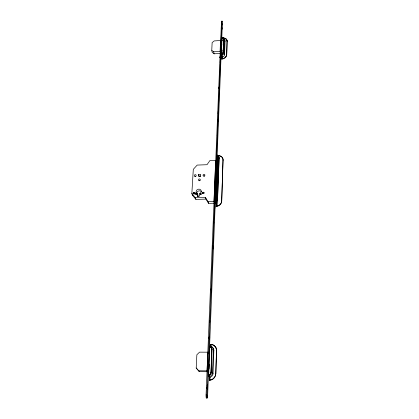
<?xml version="1.0" encoding="UTF-8"?>
<svg xmlns="http://www.w3.org/2000/svg" width="419" height="419" viewBox="0 0 419 419"><rect width="100%" height="100%" fill="white"/><g stroke="black" fill="none" stroke-linecap="round" stroke-linejoin="round"><path stroke-width="0.63" d="M217.466 120.478L217.508 120.064M222.112 50.909L221.588 50.919L221.677 48.028M221.829 44.189L221.845 44.487M221.604 27.397L221.641 22.05M216.644 167.83L222.337 24.087L222.012 20.955L206.892 394.934A2.65 0.377 -89.1 0 0 207.148 398.008L206.326 397.998M209.547 374.921A2.263 2.163 -69.3 0 1 208.866 375.026A2.257 2.163 -68.9 0 0 211.124 372.795L211.831 349.284A2.2 2.116 -57.3 0 0 209.778 347.1L208.688 374.759L208.809 376.435L209.359 377.241L209.343 380.201A6.463 6.18 -69.9 0 0 215.811 373.816L216.513 350.541A6.285 6.023 -58.5 0 0 216.461 349.614A6.285 6.028 -58.9 0 0 215.539 346.99L215.172 346.487M217.157 199.858L216.911 206.331A5.468 4.834 -16.3 0 0 221.698 201.35L223.034 159.838A5.285 4.499 -14.5 0 0 218 155.512L217.964 156.491M221.756 58.676L222.238 58.623L222.3 57.01L221.782 57.042L221.792 59.058A4.798 3.692 -12.4 0 0 226.695 55.004L227.093 41.172A4.74 3.582 -13.9 0 0 226.627 39.501M215.811 373.816L216.513 350.541A6.28 6.049 -58.1 0 0 210.637 344.318L211.281 344.339L211.181 346.984M221.698 201.35L223.034 159.838M226.695 55.004L227.093 41.172A4.735 3.598 -12.3 0 0 222.541 37.857L223.039 37.804M206.619 387.805L206.771 387.125M215.722 373.669L215.717 373.727A6.468 6.185 -69.8 0 1 209.243 380.059L209.872 380.017L210.019 377.236L209.343 377.226A3.656 3.493 -69.8 0 0 213.014 373.638L213.852 350.525L213.339 349.593A3.567 3.436 -57.5 0 0 210.003 346.057L210.668 346.057M224.563 54.795L225.05 41.308L224.704 39.37A2.687 2.037 -12.3 0 0 222.122 37.49L222.091 38.281A1.655 1.252 -12.3 0 1 222.28 38.276A1.655 1.257 -12.4 0 0 222.091 38.276L221.976 37.652A1.655 1.252 -12.3 0 1 223.563 38.81L223.17 52.946A1.676 1.283 -12.4 0 1 221.457 54.355L221.792 57.084A2.713 2.09 -12.4 0 0 224.563 54.795L224.212 52.883L224.704 39.37M218.247 172.324L218.199 173.539M218.786 157.12L218.833 155.826A5.279 4.499 -14.5 0 1 223.102 160.131M211.831 349.284L210.956 372.533A2.263 2.163 -68.7 0 1 210.752 373.392A2.263 2.163 -68.4 0 1 210.254 374.115M217.503 199.187L219.069 157.801A1.849 1.571 -14.5 0 0 218.095 156.413L216.377 200.753A1.917 1.686 -16.3 0 0 217.503 199.187L217.581 199.454A1.912 1.686 -16.3 0 1 216.455 201.026L218.168 156.711A1.849 1.571 -14.5 0 1 219.142 158.094L217.581 199.454M223.17 52.946L223.563 38.81M211.925 349.451L211.129 372.795M223.118 52.674L223.626 39.161M213.014 373.638L212.491 372.81L213.339 349.593M216.901 174.786L216.204 174.807L216.256 173.597M216.351 171.172L216.424 169.355M207.148 398.008A2.65 0.377 -89.1 0 0 207.62 395.861L216.414 173.712M216.492 171.753L216.539 170.444M221.782 54.313A1.676 1.283 -12.4 0 1 221.457 54.36L221.976 37.652M210.003 346.057L209.95 347.403A2.195 2.116 -58.1 0 1 211.998 349.587M218.299 156.826L218.042 155.805L217.471 155.831L215.649 201.329L216.052 203.901A0.838 0.372 2.2 0 0 216.12 204.006L216.036 206.148A5.473 4.834 -16.3 0 0 221.625 201.083M210.553 346.466L210.726 344.486A6.275 6.044 -58.3 0 1 216.597 350.708M216.052 203.901L216.178 200.67M209.343 380.201L209.542 375.031M210.616 347.409L210.726 344.486M216.77 200.654L216.644 203.885L216.277 201.335A1.912 1.686 -16.3 0 1 215.68 201.439M218.042 155.805L218.042 155.852A3.001 2.551 -14.5 0 0 217.471 155.831L217.733 156.847M221.792 59.058L221.871 57.099M222.3 57.01L221.976 54.329M216.833 206.069L217.058 200.109M218.687 157.444L218.76 155.533M206.52 397.872A2.645 0.377 -89.1 0 1 206.158 397.416A2.645 0.377 -89.1 0 1 206.064 394.923L221.494 21.175M214.465 203.205L213.973 201.565L215.654 160.304L209.94 160.524L207.002 164.714L197.187 165.086L193.3 169.328L191.844 193.552L192.441 195.212L195.909 199.402L205.959 199.104L208.573 203.372L213.873 203.22M207.672 371.742L207.745 369.825M214.832 194.065L214.937 191.452M215.989 165.348L216.12 162.085L215.654 160.304M220.614 50.217L220.897 43.209M207.19 386.046L207.243 384.742M209.736 322.677L209.814 320.718M211.05 290.016L211.103 288.707M212.784 246.896L212.836 245.592M213.727 223.379L213.779 222.075M214.408 206.394L214.486 204.435M214.91 193.981L214.963 192.677M216.036 165.893L216.141 163.279M216.508 154.134L216.586 152.17M217.246 135.84L217.299 134.536M218.137 113.628L218.241 111.014M219.189 87.498L219.242 86.194M219.347 83.58L219.399 82.271M220.185 62.672L220.551 53.527M220.598 52.433L220.981 42.885L221.593 42.843L221.127 40.355L220.514 40.397M221.028 41.769L221.394 32.624M221.447 31.315L221.525 29.356M215.266 189.828L215.738 190.645L215.266 189.828L215.518 183.58L215.984 184.412L215.518 183.58M215.822 175.252C216.476 174.299 215.094 175.65 216.057 175.069M216.204 174.807L215.885 173.623L216.131 167.548L217.278 167.506M208.348 368.27C207.604 361.408 209.149 369.165 207.62 368.238M220.64 44.917L221.242 44.807L221.211 43.037M215.507 190.655L215.754 183.574M226.632 54.695L226.632 54.664A4.798 3.692 -12.4 0 1 221.73 58.718M196.207 368.023L196.857 354.767L199.564 352.143L207.84 352.196L207.075 370.852L198.69 370.757L196.207 368.023L199.329 371.653L207.028 371.737M211.763 50.317L212.14 42.597L214.193 40.921L220.535 40.502L220.09 51.348L213.685 51.757L211.763 50.317L212.192 52.365L214.109 53.805L220.488 53.396M197.915 196.778L198.004 195.207L197.433 193.547A2.603 2.268 -18.7 0 1 196.799 190.074A2.603 2.268 -18.7 0 1 200.79 189.954A2.603 2.268 -18.7 0 1 199.774 193.478L199.669 195.411A1.189 1.037 -18.9 0 1 198.438 196.506A1.189 1.037 -18.9 0 1 197.328 195.484L197.433 193.547M198.601 174.482L198.501 176.31L200.575 176.242L200.675 174.409L198.601 174.482L199.156 176.205L200.701 176.153M216.691 200.476L216.613 200.774L216.597 200.492M192.441 195.212L192.52 193.908M215.596 175.058L216.01 174.912L215.801 175.252M208.872 337.305C209.144 336.143 209.118 339.311 208.877 338.164M216.152 200.937L216.052 201.303L216 199.041M206.866 387.35L206.918 388.696L207.033 387.402M210.93 372.795L210.898 372.957A2.263 2.163 -69.2 0 1 208.688 374.759M211.029 372.915L210.998 373.078A2.263 2.163 -69.3 0 1 209.552 374.775M220.064 56.801L220.127 57.932L220.274 56.858M209.694 353.138L209.521 358.009M217.257 163.452L217.257 165.159M209.264 364.148L209.086 369.097M216.455 182.506L217.005 182.721M220.169 57.911L220.095 56.795M212.643 248.305L212.648 247.173M221.237 27.848L221.216 28.267M218.823 87.482L218.886 88.655M221.169 43.031L221.242 44.807M216.131 193.531L216.021 194.887M221.452 53.936L221.929 53.622M214.449 377.378L214.062 377.865M225.705 56.858L225.432 57.141M208.892 374.816L209.458 374.628M211.433 379.682L211.16 379.776M220.609 43.634L221.295 43.408M208.049 365.887L208.447 365.834M221.279 21.594L222.164 21.448M221.735 24.129L222.337 24.087M222.63 37.453L222.122 37.49L222.3 38.459M221.572 50.641L222.091 50.605M220.069 51.244L220.693 51.207L221.164 53.663L220.546 53.705M221.944 55.146L221.426 55.177A2.724 2.09 -12.4 0 0 224.212 52.883M217.419 172.047L216.843 172.068A9.448 1.252 87.9 0 0 216.969 168.841M215.885 173.623L217.042 173.581M217.32 174.702L216.738 174.723L216.785 175.357M216.901 185.423L216.319 185.444A9.585 1.288 88.1 0 1 216.188 188.765M216.67 191.478L216.078 191.499L216.377 193.018M194.882 192.52A0.969 0.843 -19.5 0 1 194.809 193.777L193.505 193.819A0.969 0.843 -19.5 0 1 193.578 192.557L194.882 192.52L195.359 193.882M203.76 192.242A0.974 0.848 -18.1 0 1 203.697 193.505L202.387 193.541A0.974 0.848 -18.1 0 1 202.45 192.284L203.76 192.242L204.053 193.154M191.844 193.552L195.333 197.758L205.425 197.454L208.054 201.733L208.573 203.372M208.054 201.733L213.973 201.565M216.235 202.492L215.638 202.508A3.111 2.744 -16.3 0 0 216.235 202.44M216.12 204.006L216.665 203.917M207.808 352.149L208.61 352.154L209.301 353.332L208.505 353.327M207.049 370.81L207.861 370.815L208.568 371.889L207.756 371.878M206.064 394.923L206.892 394.934M207.62 395.861L206.792 395.845A2.645 0.377 -89.1 0 1 206.777 396.227M217.629 160.828L217.55 158.644L217.671 158.984M211.433 344.533L210.741 344.381M212.454 344.612L212.737 344.711A6.264 6.044 -53.1 0 1 212.946 344.811M226.04 38.878L226.323 39.156M216.518 200.774L216.45 200.471M216.833 178.541L216.827 180.683M198.69 370.757L199.329 371.653M210.019 377.236L209.49 376.445L208.809 376.435A3.671 3.514 -69.3 0 0 212.491 372.81M217.534 120.059L217.671 121.012M209.778 347.1L209.95 347.403A2.195 2.116 -57.5 0 1 210.61 347.519M218.854 87.482C219.079 89.844 219.174 86.995 218.954 87.89M220.274 57.911L220.106 56.816M221.442 28.927L221.284 27.905M193.578 192.557L194.165 194.222M195.333 197.758L195.909 199.402M199.774 193.478L200.078 194.385M202.45 192.284L202.896 193.651M205.425 197.454L205.959 199.104M216.131 167.548L216.445 168.747M217.403 156.701L217.435 156.816A1.844 1.571 -14.5 0 1 217.681 156.821M219.069 157.801L219.142 158.094M213.685 51.757L214.109 53.805M222.28 40.124L222.185 39.815L222.133 40.884M221.63 54.276L221.777 54.994L221.85 54.302M211.925 349.242L211.904 349.043A2.195 2.116 -57.4 0 0 210.616 347.414M197.354 195.704A0.592 0.513 -19.2 0 1 197.145 196.312M198.004 195.207A2.587 2.257 -18.7 0 1 197.365 194.788M196.773 193.788A2.587 2.257 -18.7 0 1 198.271 191.101A2.587 2.257 -18.7 0 1 201.387 191.687M195.238 176.609A0.948 0.817 -18.3 0 1 195.919 176.404M204.1 176.21A0.953 0.822 -17 0 1 204.702 176.106M199.434 180.814A0.932 0.807 -17.9 0 1 200.109 180.673M215.68 201.178A0.822 0.372 0.8 0 1 215.581 201.052M215.9 200.701A0.822 0.372 0.8 0 1 216.366 200.633M217.534 156.601A0.791 0.403 3.6 0 1 217.702 156.538M218.807 155.748A0.801 0.278 9.8 0 1 218.142 155.554M216.932 206.41A0.833 0.492 -6.7 0 1 216.057 206.216M209.914 347.131A0.754 0.398 30 0 1 210.464 347.011M210.144 380.232A0.77 0.262 -4 0 1 209.275 380.117M223.123 38.496A1.655 1.257 -12.4 0 1 223.678 39.438M222.609 38.04A1.655 1.252 -12.3 0 1 223.605 38.915M222.101 37.804A0.576 0.471 46.3 0 1 222.536 37.584M223.076 52.93A1.676 1.288 -12.4 0 1 221.991 53.967M223.055 52.333A1.676 1.283 -12.7 0 1 221.347 53.737M223.447 38.208A4.735 3.593 -12.3 0 1 227.15 41.518M222.384 59.032A0.587 0.44 -7.3 0 1 221.777 58.828M212.098 347.398A3.546 3.42 -58.1 0 1 213.852 350.525M223.447 39.512A2.676 2.032 -12.3 0 1 225.05 41.308M221.761 27.811C222.012 32.258 222.117 25.962 221.761 27.811M218.063 120.185C218.362 124.92 218.456 117.414 218.063 120.185M219.367 87.545C219.661 92.19 219.729 85.146 219.367 87.545M220.598 56.811L220.792 58.393L220.677 56.266L220.598 56.811M214.596 206.818C214.937 211.684 215.047 203.435 214.596 206.818M216.67 154.91L216.88 156.46L216.796 154.171L216.67 154.91M209.364 337.594C209.767 342.852 209.924 332.806 209.364 337.594M211.228 290.88C211.616 295.966 211.763 286.622 211.228 290.88M212.972 247.399C213.365 252.453 213.433 243.575 212.972 247.399M207.347 387.905C207.719 392.31 207.85 383.5 207.347 387.905M200.738 194.631A0.592 0.519 -18.5 0 0 201.476 193.95A0.592 0.519 -18.5 0 0 200.502 193.761A0.592 0.519 -18.5 0 0 200.738 194.631M196.061 194.772A0.592 0.519 -19.2 0 0 196.799 194.097A0.592 0.519 -19.2 0 0 195.83 193.908A0.592 0.519 -19.2 0 0 196.061 194.772M194.945 176.331A0.953 0.822 -18.3 0 0 196.139 175.252A0.953 0.822 -18.3 0 0 194.578 174.959A0.953 0.822 -18.3 0 0 194.945 176.331M203.697 176.027A0.958 0.822 -17 0 0 204.886 174.943A0.958 0.822 -17 0 0 203.315 174.65A0.958 0.822 -17 0 0 203.697 176.027M199.083 180.579A0.938 0.807 -17.9 0 0 200.251 179.515A0.938 0.807 -17.9 0 0 198.716 179.227A0.938 0.807 -17.9 0 0 199.083 180.579"/></g></svg>
